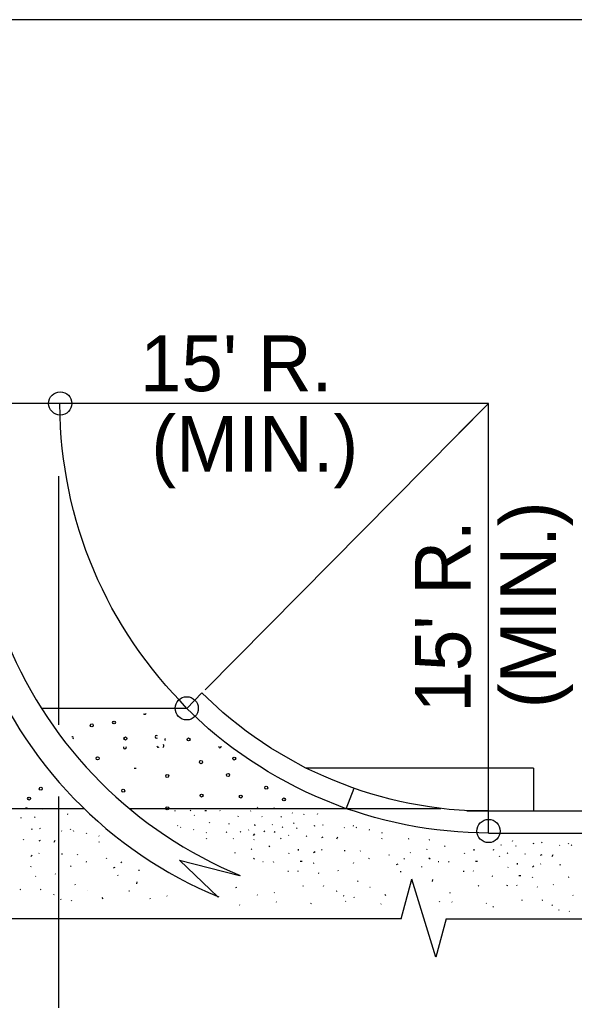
# Model space of a CAD drawing. Extents: x 990 to 1350, y 28 to 297.
# Drawn here: x 1137.68 to 1150.57, y 221.52 to 244.32 of the extents above; entities that cross this region are included whole.
import ezdxf

# ---------------------------------------------------------------- set-up
doc = ezdxf.new("R2010")
doc.units = 0
doc.layers.add('Default', color=7, linetype='Continuous')
doc.layers.add('Level 10', color=7, linetype='Continuous')

msp = doc.modelspace()

# ---------------------------------------------------------------- linework, layer by layer
at = {"layer": 'Default'}
for p, q in [((1138.582, 235.4), (1126.625, 235.4)), ((1148.572, 235.4), (1141.986, 228.74)), ((1148.572, 235.4), (1147.883, 234.704)), ((1138.582, 233.708), (1138.582, 227.925)), ((1141.913, 228.666), (1141.558, 228.307)), ((1141.558, 228.307), (1138.199, 228.307)), ((1149.62, 226.92), (1144.331, 226.92)), ((1149.62, 226.92), (1149.62, 225.93)), ((1145.265, 225.973), (1145.454, 226.45)), ((1138.582, 226.261), (1138.582, 218.917)), ((1137.815, 225.998), (1137.853, 226.003)), ((1138.203, 225.97), (1138.214, 225.981)), ((1143.201, 226.006), (1143.212, 226.017)), ((1143.589, 225.989), (1143.6, 226)), ((1139.178, 225.973), (1124.724, 225.973)), ((1137.705, 225.763), (1137.716, 225.774)), ((1138.022, 225.773), (1138.033, 225.784)), ((1138.783, 225.855), (1138.794, 225.845)), ((1145.265, 225.973), (1140.234, 225.973)), ((1141.277, 225.935), (1141.288, 225.924)), ((1141.643, 225.94), (1141.654, 225.929)), ((1141.73, 225.814), (1141.741, 225.825)), ((1142.02, 225.924), (1141.982, 225.924)), ((1142.326, 225.935), (1142.337, 225.924)), ((1142.753, 225.798), (1142.764, 225.809)), ((1143.042, 225.918), (1143.053, 225.929)), ((1143.305, 225.798), (1143.316, 225.787)), ((1143.748, 225.792), (1143.759, 225.781)), ((1144.01, 225.88), (1144.021, 225.869)), ((1144.278, 225.842), (1144.289, 225.853)), ((1144.595, 225.852), (1144.606, 225.863)), ((1147.469, 225.973), (1145.265, 225.973)), ((1148.072, 225.93), (1149.62, 225.93)), ((1148.572, 225.41), (1148.572, 225.93)), ((1149.62, 225.93), (1153.566, 225.93)), ((1138.148, 225.517), (1138.159, 225.527)), ((1141.342, 225.585), (1141.353, 225.574)), ((1141.413, 225.546), (1141.424, 225.535)), ((1142.08, 225.661), (1142.091, 225.65)), ((1142.534, 225.634), (1142.545, 225.623)), ((1143.152, 225.579), (1143.141, 225.607)), ((1143.545, 225.601), (1143.556, 225.612)), ((1143.78, 225.541), (1143.791, 225.552)), ((1144.043, 225.634), (1144.054, 225.645)), ((1144.114, 225.53), (1144.125, 225.519)), ((1144.524, 225.596), (1144.53, 225.568)), ((1144.721, 225.596), (1144.732, 225.607)), ((1145.219, 225.541), (1145.23, 225.53)), ((1145.422, 225.585), (1145.433, 225.574)), ((1145.493, 225.546), (1145.504, 225.535)), ((1137.951, 225.517), (1137.957, 225.489)), ((1138.647, 225.462), (1138.658, 225.451)), ((1138.849, 225.506), (1138.86, 225.495)), ((1138.92, 225.467), (1138.931, 225.456)), ((1139.221, 225.413), (1139.231, 225.402)), ((1139.516, 225.347), (1139.527, 225.336)), ((1141.714, 225.492), (1141.725, 225.481)), ((1142.009, 225.426), (1142.02, 225.415)), ((1142.479, 225.437), (1142.49, 225.426)), ((1142.802, 225.432), (1142.813, 225.443)), ((1142.993, 225.475), (1143.004, 225.486)), ((1143.108, 225.355), (1143.146, 225.388)), ((1143.349, 225.459), (1143.365, 225.437)), ((1143.6, 225.426), (1143.611, 225.448)), ((1143.923, 225.36), (1143.934, 225.349)), ((1144.338, 225.333), (1144.349, 225.344)), ((1144.699, 225.306), (1144.732, 225.322)), ((1145.05, 225.273), (1145.072, 225.322)), ((1145.793, 225.492), (1145.804, 225.481)), ((1146.089, 225.426), (1146.1, 225.415)), ((1148.572, 225.41), (1153.566, 225.41)), ((1137.765, 225.254), (1137.776, 225.265)), ((1138.126, 225.227), (1138.159, 225.243)), ((1138.477, 225.194), (1138.499, 225.243)), ((1139.521, 225.199), (1139.532, 225.21)), ((1142.015, 225.279), (1142.026, 225.289)), ((1142.638, 225.273), (1142.649, 225.284)), ((1143.119, 225.251), (1143.13, 225.262)), ((1143.469, 225.111), (1143.491, 225.095)), ((1143.742, 225.279), (1143.753, 225.289)), ((1146.094, 225.279), (1146.105, 225.289)), ((1146.717, 225.273), (1146.728, 225.284)), ((1147.198, 225.251), (1147.209, 225.262)), ((1147.548, 225.111), (1147.57, 225.095)), ((1148.632, 225.189), (1148.643, 225.2)), ((1148.867, 225.129), (1148.878, 225.14)), ((1149.129, 225.222), (1149.14, 225.233)), ((1149.201, 225.118), (1149.211, 225.107)), ((1149.61, 225.183), (1149.616, 225.156)), ((1149.807, 225.183), (1149.818, 225.194)), ((1150.222, 225.129), (1150.233, 225.118)), ((1150.425, 225.172), (1150.436, 225.161)), ((1150.496, 225.134), (1150.507, 225.123)), ((1137.968, 224.895), (1137.935, 224.868)), ((1138.121, 224.934), (1138.132, 224.945)), ((1138.647, 224.928), (1138.668, 224.923)), ((1139.018, 224.906), (1139.029, 224.917)), ((1142.671, 224.958), (1142.682, 224.947)), ((1143.059, 225.029), (1143.07, 225.04)), ((1143.933, 224.936), (1143.944, 224.947)), ((1144.152, 225.035), (1144.152, 225.007)), ((1144.541, 224.974), (1144.508, 224.947)), ((1144.693, 225.013), (1144.704, 225.024)), ((1145.219, 225.007), (1145.241, 225.002)), ((1145.591, 224.985), (1145.602, 224.996)), ((1146.263, 224.898), (1146.274, 224.909)), ((1146.75, 224.958), (1146.761, 224.947)), ((1147.138, 225.029), (1147.149, 225.04)), ((1148.013, 224.936), (1148.024, 224.947)), ((1148.232, 225.035), (1148.232, 225.007)), ((1148.686, 225.014), (1148.697, 225.036)), ((1148.828, 224.866), (1148.839, 224.877)), ((1149.009, 224.948), (1149.02, 224.937)), ((1149.424, 224.921), (1149.435, 224.932)), ((1149.785, 224.894), (1149.818, 224.91)), ((1150.053, 224.861), (1150.075, 224.91)), ((1137.935, 224.628), (1137.946, 224.639)), ((1138.86, 224.633), (1138.871, 224.644)), ((1139.215, 224.748), (1139.226, 224.737)), ((1139.691, 224.819), (1139.702, 224.83)), ((1139.86, 224.6), (1139.899, 224.617)), ((1140.03, 224.742), (1140.046, 224.72)), ((1143.135, 224.8), (1143.108, 224.827)), ((1143.327, 224.745), (1143.338, 224.75)), ((1143.567, 224.745), (1143.578, 224.734)), ((1144.24, 224.745), (1144.196, 224.745)), ((1144.508, 224.707), (1144.519, 224.718)), ((1145.432, 224.712), (1145.443, 224.723)), ((1145.788, 224.827), (1145.799, 224.816)), ((1146.433, 224.679), (1146.471, 224.696)), ((1146.602, 224.821), (1146.619, 224.799)), ((1147.018, 224.635), (1147.018, 224.614)), ((1147.215, 224.8), (1147.187, 224.827)), ((1147.406, 224.745), (1147.417, 224.75)), ((1147.647, 224.745), (1147.658, 224.734)), ((1148.319, 224.745), (1148.275, 224.745)), ((1149.02, 224.607), (1149.031, 224.618)), ((1149.239, 224.706), (1149.239, 224.678)), ((1149.627, 224.645), (1149.594, 224.618)), ((1149.78, 224.684), (1149.791, 224.695)), ((1150.222, 224.678), (1150.244, 224.673)), ((1138.044, 224.409), (1138.055, 224.398)), ((1138.499, 224.464), (1138.51, 224.453)), ((1139.953, 224.442), (1139.959, 224.42)), ((1140.445, 224.556), (1140.445, 224.535)), ((1143.906, 224.526), (1143.928, 224.521)), ((1144.136, 224.532), (1144.147, 224.521)), ((1144.617, 224.488), (1144.628, 224.477)), ((1145.072, 224.543), (1145.083, 224.532)), ((1146.526, 224.521), (1146.531, 224.499)), ((1147.986, 224.526), (1148.007, 224.521)), ((1148.215, 224.532), (1148.226, 224.521)), ((1148.654, 224.416), (1148.665, 224.405)), ((1149.326, 224.416), (1149.282, 224.416)), ((1149.594, 224.378), (1149.605, 224.389)), ((1150.435, 224.383), (1150.446, 224.394)), ((1138.958, 224.218), (1138.969, 224.207)), ((1140.396, 224.272), (1140.39, 224.228)), ((1144.256, 224.187), (1144.267, 224.176)), ((1144.737, 224.176), (1144.748, 224.187)), ((1145.531, 224.297), (1145.542, 224.286)), ((1146.545, 223.419), (1146.791, 224.341)), ((1147.353, 222.524), (1146.791, 224.341)), ((1147.271, 224.326), (1147.266, 224.282)), ((1148.335, 224.187), (1148.346, 224.176)), ((1148.993, 224.197), (1149.014, 224.192)), ((1149.222, 224.203), (1149.233, 224.192)), ((1149.703, 224.159), (1149.714, 224.148)), ((1150.075, 224.214), (1150.086, 224.203)), ((1137.683, 224.108), (1137.694, 224.097)), ((1138.164, 224.097), (1138.175, 224.108)), ((1138.471, 223.977), (1138.482, 223.988)), ((1139.243, 224.07), (1139.248, 224.07)), ((1140.21, 224.064), (1140.232, 224.07)), ((1141.096, 223.95), (1141.107, 223.939)), ((1142.704, 224.143), (1142.726, 224.149)), ((1143.196, 223.974), (1143.207, 223.963)), ((1143.589, 224.029), (1143.6, 224.018)), ((1145.044, 224.056), (1145.055, 224.067)), ((1145.197, 223.958), (1145.208, 223.947)), ((1145.815, 224.149), (1145.821, 224.149)), ((1146.16, 223.99), (1146.182, 223.958)), ((1147.669, 224.029), (1147.68, 224.018)), ((1150.534, 223.968), (1150.545, 223.957)), ((1138.625, 223.879), (1138.636, 223.868)), ((1138.871, 223.846), (1138.882, 223.835)), ((1139.587, 223.911), (1139.609, 223.879)), ((1140.702, 223.895), (1140.713, 223.884)), ((1142.786, 223.744), (1142.797, 223.733)), ((1143.638, 223.81), (1143.649, 223.799)), ((1144.437, 223.783), (1144.448, 223.772)), ((1145.246, 223.815), (1145.258, 223.826)), ((1145.444, 223.925), (1145.454, 223.914)), ((1146.067, 223.755), (1146.078, 223.766)), ((1147.426, 223.823), (1147.437, 223.812)), ((1147.718, 223.81), (1147.729, 223.799)), ((1148.516, 223.783), (1148.527, 223.772)), ((1149.342, 223.858), (1149.353, 223.847)), ((1149.823, 223.847), (1149.834, 223.858)), ((1150.047, 223.727), (1150.058, 223.738)), ((1148.676, 223.7), (1148.687, 223.689)), ((1150.2, 223.629), (1150.211, 223.618)), ((1150.447, 223.596), (1150.458, 223.585)), ((1146.545, 223.419), (1127.422, 223.419)), ((1147.591, 223.419), (1147.353, 222.524)), ((1147.591, 223.419), (1153.566, 223.419))]:
    msp.add_line(p, q, dxfattribs=at)
for points in [[(1148.572, 225.93), (1148.572, 235.4), (1138.582, 235.4)], [(1141.558, 228.307), (1141.407, 228.481), (1141.239, 228.659), (1141.076, 228.841), (1140.917, 229.027), (1140.763, 229.217), (1140.614, 229.41), (1140.469, 229.607), (1140.33, 229.808), (1140.195, 230.012), (1140.065, 230.219), (1139.941, 230.429), (1139.821, 230.642), (1139.707, 230.859), (1139.598, 231.078), (1139.495, 231.299), (1139.397, 231.523), (1139.305, 231.749), (1139.218, 231.978), (1139.137, 232.208), (1139.061, 232.441), (1138.991, 232.675), (1138.927, 232.911), (1138.869, 233.149), (1138.817, 233.387), (1138.77, 233.627), (1138.73, 233.868), (1138.695, 234.11), (1138.667, 234.353), (1138.644, 234.597), (1138.627, 234.841), (1138.611, 235.4)], [(1144.33, 226.92), (1143.917, 227.148), (1143.715, 227.265), (1143.517, 227.387), (1143.322, 227.514), (1143.13, 227.646), (1142.941, 227.782), (1142.756, 227.923), (1142.575, 228.068), (1142.401, 228.215), (1141.913, 228.666)], [(1145.265, 225.973), (1144.544, 226.268), (1144.321, 226.37), (1144.1, 226.478), (1143.883, 226.591), (1143.668, 226.709), (1143.456, 226.832), (1143.247, 226.961), (1143.042, 227.095), (1142.84, 227.233), (1142.641, 227.377), (1142.446, 227.525), (1142.255, 227.679), (1142.067, 227.836), (1141.558, 228.307)], [(1148.572, 225.93), (1148.359, 225.93), (1148.143, 225.929), (1147.894, 225.941), (1147.662, 225.961), (1147.43, 225.987), (1147.2, 226.018), (1146.97, 226.055), (1146.741, 226.098), (1146.513, 226.146), (1146.287, 226.2), (1146.062, 226.259), (1145.838, 226.324), (1145.616, 226.394), (1145.396, 226.47), (1145.178, 226.551), (1144.962, 226.637), (1144.748, 226.729), (1144.331, 226.92)], [(1148.572, 225.41), (1148.346, 225.414), (1148.101, 225.423), (1147.857, 225.438), (1147.612, 225.459), (1147.369, 225.486), (1147.126, 225.519), (1146.884, 225.558), (1146.643, 225.603), (1146.403, 225.654), (1146.164, 225.711), (1145.927, 225.773), (1145.692, 225.841), (1145.458, 225.915), (1145.265, 225.973)], [(1142.288, 223.922), (1141.389, 224.781), (1142.787, 224.421)]]:
    msp.add_lwpolyline(points, dxfattribs=at)
for centre, radius in [((1138.62, 235.398), 0.27), ((1141.559, 228.31), 0.27), ((1139.352, 227.913), 0.0351), ((1139.869, 227.98), 0.0317), ((1140.135, 227.608), 0.035), ((1141.601, 227.587), 0.035), ((1139.489, 227.147), 0.0349), ((1142.663, 227.142), 0.0359), ((1141.891, 227.061), 0.0386), ((1141.107, 226.737), 0.0349), ((1142.519, 226.76), 0.0349), ((1138.168, 226.441), 0.0349), ((1143.407, 226.464), 0.0349), ((1137.895, 226.213), 0.0349), ((1140.082, 226.395), 0.0349), ((1141.904, 226.281), 0.0349), ((1142.815, 226.259), 0.0349), ((1143.817, 226.19), 0.0349), ((1141.107, 225.985), 0.0349), ((1148.574, 225.457), 0.27)]:
    msp.add_circle(centre, radius, dxfattribs=at)
for centre, radius, start, end in [((1146.124, 233.152), 9.989, 200.5007, 247.5017), ((1146.623, 233.652), 9.989, 202.5017, 247.5017), ((1140.582, 228.207), 0.0359, 209.3215, 332.3013), ((1138.895, 227.618), 0.0313, 332.2247, 104.0079), ((1140.858, 227.649), 0.0313, 45.2027, 314.7973), ((1141.031, 227.584), 0.0299, 308.5744, 51.4255), ((1140.122, 227.405), 0.035, 159.2977, 20.7023), ((1140.897, 227.436), 0.0313, 171.2746, 314.7973), ((1140.965, 227.442), 0.0597, 308.5744, 26.7026), ((1142.331, 227.425), 0.0313, 171.2746, 8.7254), ((1140.361, 226.873), 0.04, 59.5689, 121.0496)]:
    msp.add_arc(centre, radius, start, end, dxfattribs=at)
at = {"layer": 'Level 10'}
msp.add_lwpolyline([(1019.952, 39.531), (1019.966, 244.322), (1345.101, 244.322), (1345.101, 39.528), (1019.936, 39.528)], dxfattribs=at)

# ---------------------------------------------------------------- texts
at = {"layer": 'Default'}
for s, p in [("15' R.                       ", (1140.474, 235.683)), ('(MIN.)', (1140.737, 233.813))]:
    msp.add_text(s, height=1.295, dxfattribs=at).set_placement(p)
for s, p in [('(MIN.)', (1150.144, 228.311)), ("15' R.", (1148.159, 228.212))]:
    msp.add_text(s, height=1.295, rotation=90, dxfattribs=at).set_placement(p)

doc.saveas('drawing.dxf')
